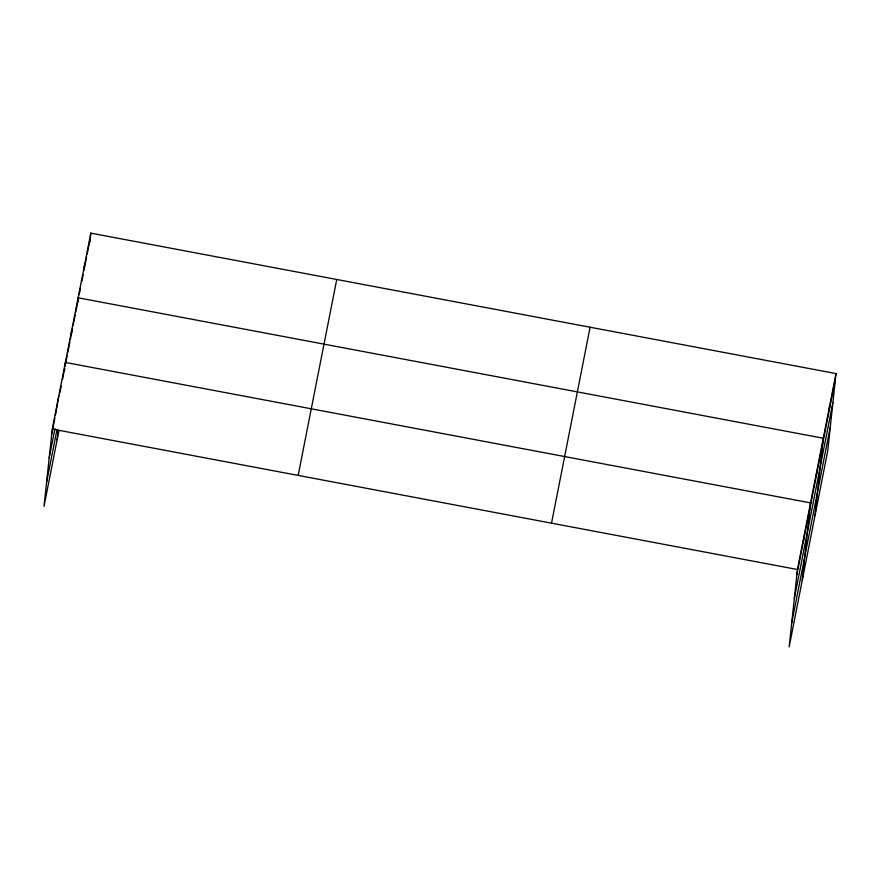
<?xml version="1.0" encoding="UTF-8"?>
<svg xmlns="http://www.w3.org/2000/svg" width="880" height="880" viewBox="0 0 880 880"><rect width="100%" height="100%" fill="white"/><g stroke="black" fill="none" stroke-linecap="round" stroke-linejoin="round"><path stroke-width="1.32" d="M836 373.582L797.423 569.514L789.162 646.866L827.728 450.934L836 373.582L90.838 233.134L52.272 429.066L44 506.418L58.971 430.375M58.828 395.758L55.407 415.448M57.112 439.802L58.102 430.529M64.416 371.459L64.702 368.808M64.977 366.223L65.384 362.45L810.546 502.898L802.274 580.25M71.742 330.121L71.214 335.148L72.534 328.416M77.572 302.819L78.111 297.792L823.273 438.24L815.001 515.592M83.941 270.49L84.48 265.463M89.881 242.143L90.156 239.492M90.442 236.907L90.838 233.134M803.451 541.233L803.979 536.206M816.365 475.596L816.904 470.569M829.103 410.938L829.631 405.911M51.733 434.093L54.879 418.11M59.862 392.788L61.171 386.133M62.48 379.467L64.581 368.808M65.109 366.135L67.232 355.355M67.76 352.66L69.883 341.88M70.411 339.185L70.939 336.501M73.062 325.721L75.185 314.941M75.713 312.246L78.639 297.429M79.167 294.734L80.487 288.002M81.818 281.27L83.138 274.527M84.469 267.795L86.592 257.015M87.12 254.331L90.299 238.161M49.181 457.963L54.945 428.648M46.552 482.559L57.046 429.264M298.166 475.409L336.743 279.477M551.529 523.16L590.095 327.228M796.884 574.541L835.461 378.609M794.343 598.411L832.909 402.479M791.714 622.996L830.28 427.064M52.272 429.066L797.423 569.514"/></g></svg>
